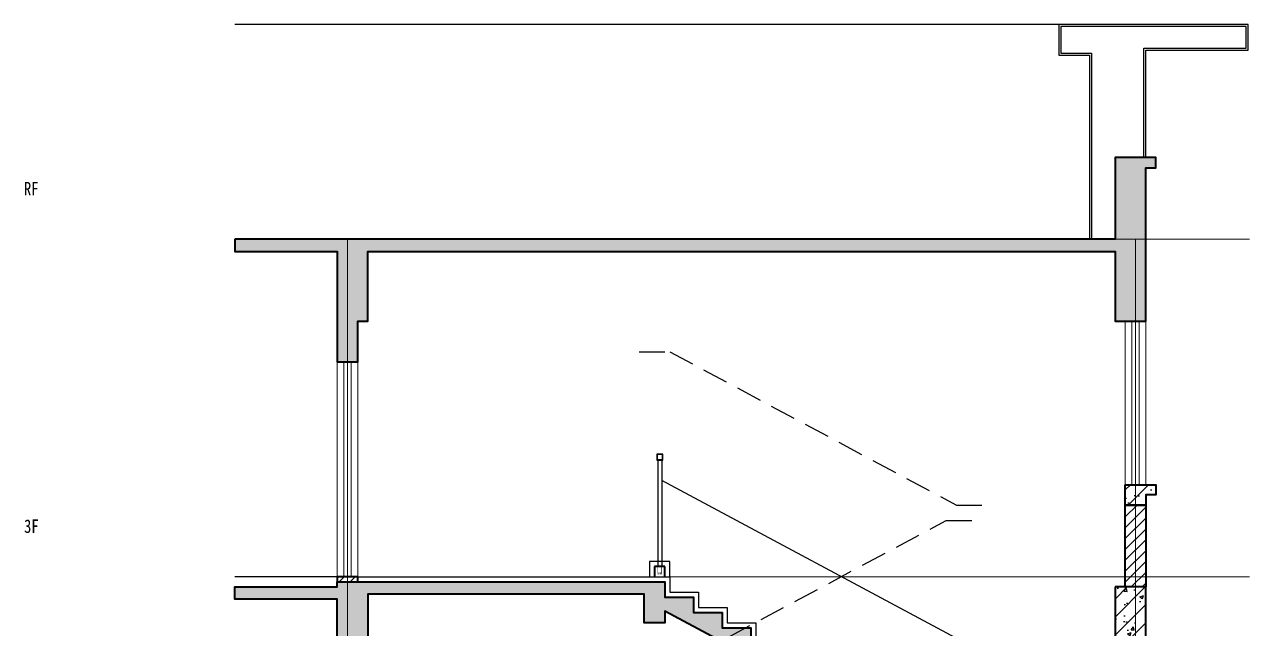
# Model space of a CAD drawing. Extents: x 1188826 to 1909461, y 608442 to 1651179.
# Drawn here: x 1301872 to 1313841, y 674198 to 680104 of the extents above; entities that cross this region are included whole.
import ezdxf

# ---------------------------------------------------------------- set-up
doc = ezdxf.new("R2010")
doc.units = 0
doc.header["$LTSCALE"] = 1000
doc.header["$MEASUREMENT"] = 0
for name, pattern in [('__DASH', [0.35, 0.25, -0.1]), ('ACAD_ISO10W100', [18.5, 12, -3, 0.5, -3]), ('DOTE', [2.42, 2, -0.2, 0.02, -0.2]), ('HIDDEN', [0.375, 0.25, -0.125])]:
    doc.linetypes.add(name, pattern=pattern)
for name, color, linetype in [('A-ABOV(投影线)', 154, 'HIDDEN'), ('A-HATH(填充)', 8, 'Continuous'), ('A-STAR(楼梯)', 51, 'Continuous'), ('A-TEXT(房间)', 243, 'Continuous'), ('栏杆', 106, 'Continuous'), ('立面-2', 45, 'Continuous')]:
    doc.layers.add(name, color=color, linetype=linetype)
for name, color, linetype, lineweight in [('DOTE', 19, 'DOTE', 9), ('PUB_HATCH', 8, 'Continuous', 9), ('WALL', 9, 'Continuous', 40), ('WINDOW', 144, 'Continuous', 15)]:
    doc.layers.add(name, color=color, linetype=linetype, lineweight=lineweight)
doc.styles.add('黑体', font='simhei.ttf')
pattern_1 = [(45, (-58687.63, -70586.44), (-88.388348, 88.388348), []), (50, (-58687.63, -70586.44), (358.63009, -31.37607), [37.5, -412.5]), (355, (-58687.63, -70586.44), (-69.37567, 376.09607), [30, -330]), (100.4514, (-58657.74, -70589.06), (289.25469, 344.71977), [31.870095, -350.57106]), (46.1842, (-58687.63, -70486.44), (533.62052, -82.75951), [56.25, -618.75]), (96.6356, (-58643.16, -70493.34), (467.33135, 487.05894), [47.80514, -525.8565]), (351.1842, (-58687.63, -70486.44), (467.33097, 487.0593), [45, -495]), (21, (-58637.63, -70511.44), (298.453526, -201.309445), [37.5, -412.5]), (326, (-58637.63, -70511.44), (121.65767, 362.57502), [30, -330]), (71.4514, (-58612.76, -70528.22), (420.111314, 161.26525), [31.870095, -350.57106]), (37.5, (-58687.63, -70586.44), (6.079928, 166.446927), [0, -326, 0, -335, 0, -331.25]), (7.5, (-58687.63, -70586.44), (131.534769, 197.205856), [0, -191, 0, -318.5, 0, -126.25]), (327.5, (-58799.13, -70586.44), (266.911218, -11.277436), [0, -125, 0, -390, 0, -517.5]), (317.5, (-58849.13, -70586.44), (291.593085, 50.05249), [0, -162.5, 0, -259, 0, -367.5])]

# ---------------------------------------------------------------- blocks, each defined once
blk = doc.blocks.new('qweqweqeqw')
at = {"layer": '栏杆', "const_width": 6}
blk.add_lwpolyline([(-31, 0), (29, 0)], dxfattribs=at)
for points in [[(-19, 0), (-19, -70, 0.811436), (-7, -70), (-7, -58)], [(17, 0), (17, -70, -0.811436), (5, -70), (5, -58)]]:
    blk.add_lwpolyline(points, format="xyb", dxfattribs=at)

msp = doc.modelspace()

# ---------------------------------------------------------------- hatches: boundary and pattern name
at = {"layer": 'A-HATH(填充)'}
h = msp.add_hatch(dxfattribs=at)
h.set_pattern_fill('钢筋混凝土', color=256, scale=50, style=0)
h.set_pattern_definition(pattern_1)
h.paths.add_polyline_path([(1303927, 678004), (1303927, 677884), (1304927, 677884), (1304927, 676804), (1305127, 676804), (1305127, 677204), (1305227, 677204), (1305227, 677884), (1312527, 677884), (1312527, 677204), (1312827, 677204), (1312827, 678704), (1312927, 678704), (1312927, 678804), (1312527, 678804), (1312527, 678004)])
h = msp.add_hatch(dxfattribs=at)
h.set_pattern_fill('钢筋混凝土', color=256, scale=50, style=0)
h.set_pattern_definition([(45, (-54555.23, -90234.42), (-88.388348, 88.388348), []), (50, (-54555.23, -90234.42), (358.63009, -31.37607), [37.5, -412.5]), (355, (-54555.23, -90234.42), (-69.37567, 376.09607), [30, -330]), (100.4514, (-54525.34, -90237.04), (289.25469, 344.71977), [31.870095, -350.57106]), (46.1842, (-54555.23, -90134.42), (533.62052, -82.75951), [56.25, -618.75]), (96.6356, (-54510.76, -90141.3), (467.33135, 487.05894), [47.80514, -525.8565]), (351.1842, (-54555.23, -90134.4), (467.33097, 487.0593), [45, -495]), (21, (-54505.23, -90159.42), (298.453526, -201.309445), [37.5, -412.5]), (326, (-54505.23, -90159.42), (121.65767, 362.57502), [30, -330]), (71.4514, (-54480.36, -90176.2), (420.111314, 161.26525), [31.870095, -350.57106]), (37.5, (-54555.23, -90234.42), (6.079928, 166.446927), [0, -326, 0, -335, 0, -331.25]), (7.5, (-54555.23, -90234.42), (131.534769, 197.205856), [0, -191, 0, -318.5, 0, -126.25]), (327.5, (-54666.73, -90234.42), (266.911218, -11.277436), [0, -125, 0, -390, 0, -517.5]), (317.5, (-54716.73, -90234.42), (291.593085, 50.05249), [0, -162.5, 0, -259, 0, -367.5])])
h.paths.add_polyline_path([(1312627, 675604), (1312927, 675604), (1312927, 675504), (1312827, 675504), (1312827, 675404), (1312627, 675404)])
h = msp.add_hatch(dxfattribs=at)
h.set_pattern_fill('钢筋混凝土', color=256, scale=50, style=0)
h.set_pattern_definition(pattern_1)
h.paths.add_polyline_path([(1312527, 673004), (1312527, 673104), (1312627, 673104), (1312627, 672604), (1312427, 672604), (1312427, 672884), (1311127, 672884), (1311127, 672604), (1310927, 672604), (1310927, 672868), (1308127, 674368), (1308127, 674254), (1307927, 674254), (1307927, 674534), (1305227, 674534), (1305227, 673904), (1305127, 673904), (1305127, 673504), (1304927, 673504), (1304927, 674484), (1303927, 674484), (1303927, 674604), (1304927, 674604), (1304927, 674654), (1308127, 674654), (1308127, 674504), (1308407, 674504), (1308407, 674354), (1308687, 674354), (1308687, 674204), (1308967, 674204), (1308967, 674054), (1309247, 674054), (1309247, 673904), (1309527, 673904), (1309527, 673754), (1309807, 673754), (1309807, 673604), (1310087, 673604), (1310087, 673454), (1310367, 673454), (1310367, 673304), (1310647, 673304), (1310647, 673154), (1310927, 673154), (1310927, 673004)])
h = msp.add_hatch(dxfattribs=at)
h.set_pattern_fill('钢筋混凝土', color=256, scale=50, style=0)
h.set_pattern_definition(pattern_1)
h.paths.add_polyline_path([(1312527, 674604), (1312527, 673904), (1312927, 673904), (1312927, 674004), (1312827, 674004), (1312827, 674604)])
at = {"layer": 'PUB_HATCH'}
h = msp.add_hatch(dxfattribs=at)
h.set_pattern_fill('普通砖', color=256, scale=30, style=0)
h.set_pattern_definition([(45, (-54555.23, -90180.57), (-53.0330298, 53.0330298), [])])
h.paths.add_polyline_path([(1312627, 675404), (1312827, 675404), (1312827, 674604), (1312627, 674604)])
h = msp.add_hatch(dxfattribs=at)
h.set_pattern_fill('普通砖', color=256, scale=30, style=0)
h.set_pattern_definition([(45, (-55755.23, -86880.57), (-53.0330298, 53.0330298), [])])
h.paths.add_polyline_path([(1305127, 674704), (1304927, 674704), (1304927, 674654), (1305127, 674654)])

# ---------------------------------------------------------------- linework, layer by layer
at = {"layer": 'A-ABOV(投影线)'}
for points in [[(1307877, 676904), (1308177, 676904), (1310977, 675404), (1311277, 675404)], [(1307777, 673754), (1308077, 673754), (1310877, 675254), (1311177, 675254)]]:
    msp.add_lwpolyline(points, dxfattribs=at)
at = {"layer": 'A-STAR(楼梯)'}
for points in [[(1308177, 674704), (1308177, 674854), (1307977, 674854), (1307977, 674704)], [(1304927, 674704), (1303927, 674704)], [(1305127, 674704), (1308177, 674704), (1308177, 674554), (1308457, 674554), (1308457, 674404), (1308737, 674404), (1308737, 674254), (1309017, 674254), (1309017, 674104)]]:
    msp.add_lwpolyline(points, dxfattribs=at)
at = {"layer": 'DOTE', "linetype": 'ACAD_ISO10W100', "ltscale": 100}
for p, q in [((1303927, 678004), (1313841, 678004)), ((1305027, 665904), (1305027, 678004)), ((1312727, 678004), (1312727, 665904)), ((1303927, 674704), (1313841, 674704))]:
    msp.add_line(p, q, dxfattribs=at)
at = {"layer": 'WALL'}
for points in [[(1303927, 678004), (1303927, 677884), (1304927, 677884), (1304927, 676804), (1305127, 676804), (1305127, 677204), (1305227, 677204), (1305227, 677884), (1312527, 677884), (1312527, 677204), (1312827, 677204), (1312827, 678704), (1312927, 678704), (1312927, 678704), (1312927, 678704), (1312927, 678804), (1312527, 678804), (1312527, 678004), (1303927, 678004)], [(1304927, 673504), (1304927, 674484), (1303927, 674484), (1303927, 674604), (1304927, 674604), (1304927, 674654), (1308127, 674654), (1308127, 674504), (1308407, 674504), (1308407, 674354), (1308687, 674354), (1308687, 674204), (1308967, 674204), (1308967, 674054)], [(1310927, 672868), (1308127, 674368), (1308127, 674254), (1307927, 674254), (1307927, 674534), (1305227, 674534), (1305227, 673904)]]:
    msp.add_lwpolyline(points, dxfattribs=at)
for points in [[(1312627, 675604), (1312927, 675604), (1312927, 675504), (1312827, 675504), (1312827, 675404), (1312627, 675404)], [(1312627, 675404), (1312827, 675404), (1312827, 674604), (1312627, 674604)], [(1305127, 674704), (1304927, 674704), (1304927, 674654), (1305127, 674654)], [(1312527, 674604), (1312527, 673904), (1312927, 673904), (1312927, 674004), (1312827, 674004), (1312827, 674604)]]:
    msp.add_lwpolyline(points, close=True, dxfattribs=at)
at = {"layer": 'WALL', "linetype": '__DASH'}
msp.add_lwpolyline([(1308127, 674704), (1308127, 674804), (1308027, 674804), (1308027, 674704)], dxfattribs=at)
at = {"layer": 'WINDOW'}
for p, q in [((1312627, 677204), (1312627, 675604)), ((1312692, 677204), (1312692, 675604)), ((1312762, 677204), (1312762, 675604)), ((1312827, 677204), (1312827, 675604)), ((1304927, 676804), (1304927, 674704)), ((1304992, 676804), (1304992, 674704)), ((1305062, 676804), (1305062, 674704)), ((1305127, 676804), (1305127, 674704))]:
    msp.add_line(p, q, dxfattribs=at)
at = {"layer": '栏杆'}
for p, q in [((1308059, 675844), (1308059, 674804)), ((1308099, 675844), (1308099, 674804))]:
    msp.add_line(p, q, dxfattribs=at)
for points in [[(1308049, 675844), (1308109, 675844), (1308109, 675904), (1308049, 675904)], [(1308054, 675849), (1308104, 675849), (1308104, 675899), (1308054, 675899)]]:
    msp.add_lwpolyline(points, close=True, dxfattribs=at)
at = {"layer": '栏杆', "color": 86}
msp.add_lwpolyline([(1308099, 675843), (1308096, 675844)], dxfattribs=at)
at = {"layer": '栏杆'}
msp.add_lwpolyline([(1310557, 666764), (1310557, 667744), (1307987, 669213), (1310787, 670813), (1307994, 672409), (1311067, 674056), (1308099, 675646)], dxfattribs=at)
at = {"layer": '立面-2', "color": 36}
for points in [[(1311977, 680104), (1303927, 680104)], [(1312827, 678804), (1312827, 679854), (1313827, 679854), (1313827, 680104), (1311977, 680104), (1311977, 679804), (1312277, 679804), (1312277, 678004)], [(1312807, 678804), (1312807, 679874), (1313807, 679874), (1313807, 680084), (1311997, 680084), (1311997, 679824), (1312297, 679824), (1312297, 678004)]]:
    msp.add_lwpolyline(points, dxfattribs=at)

# ---------------------------------------------------------------- block references
at = {"layer": '栏杆', "xscale": -1}
msp.add_blockref('qweqweqeqw', (1308077, 674804), dxfattribs=at)

# ---------------------------------------------------------------- texts
at = {"layer": 'A-TEXT(房间)', "style": '黑体', "width": 0.8}
for s, p in [('RF', (1301866, 678433)), ('3F', (1301867, 675133))]:
    msp.add_text(s, height=131.4, dxfattribs=at).set_placement(p)

doc.saveas('drawing.dxf')
